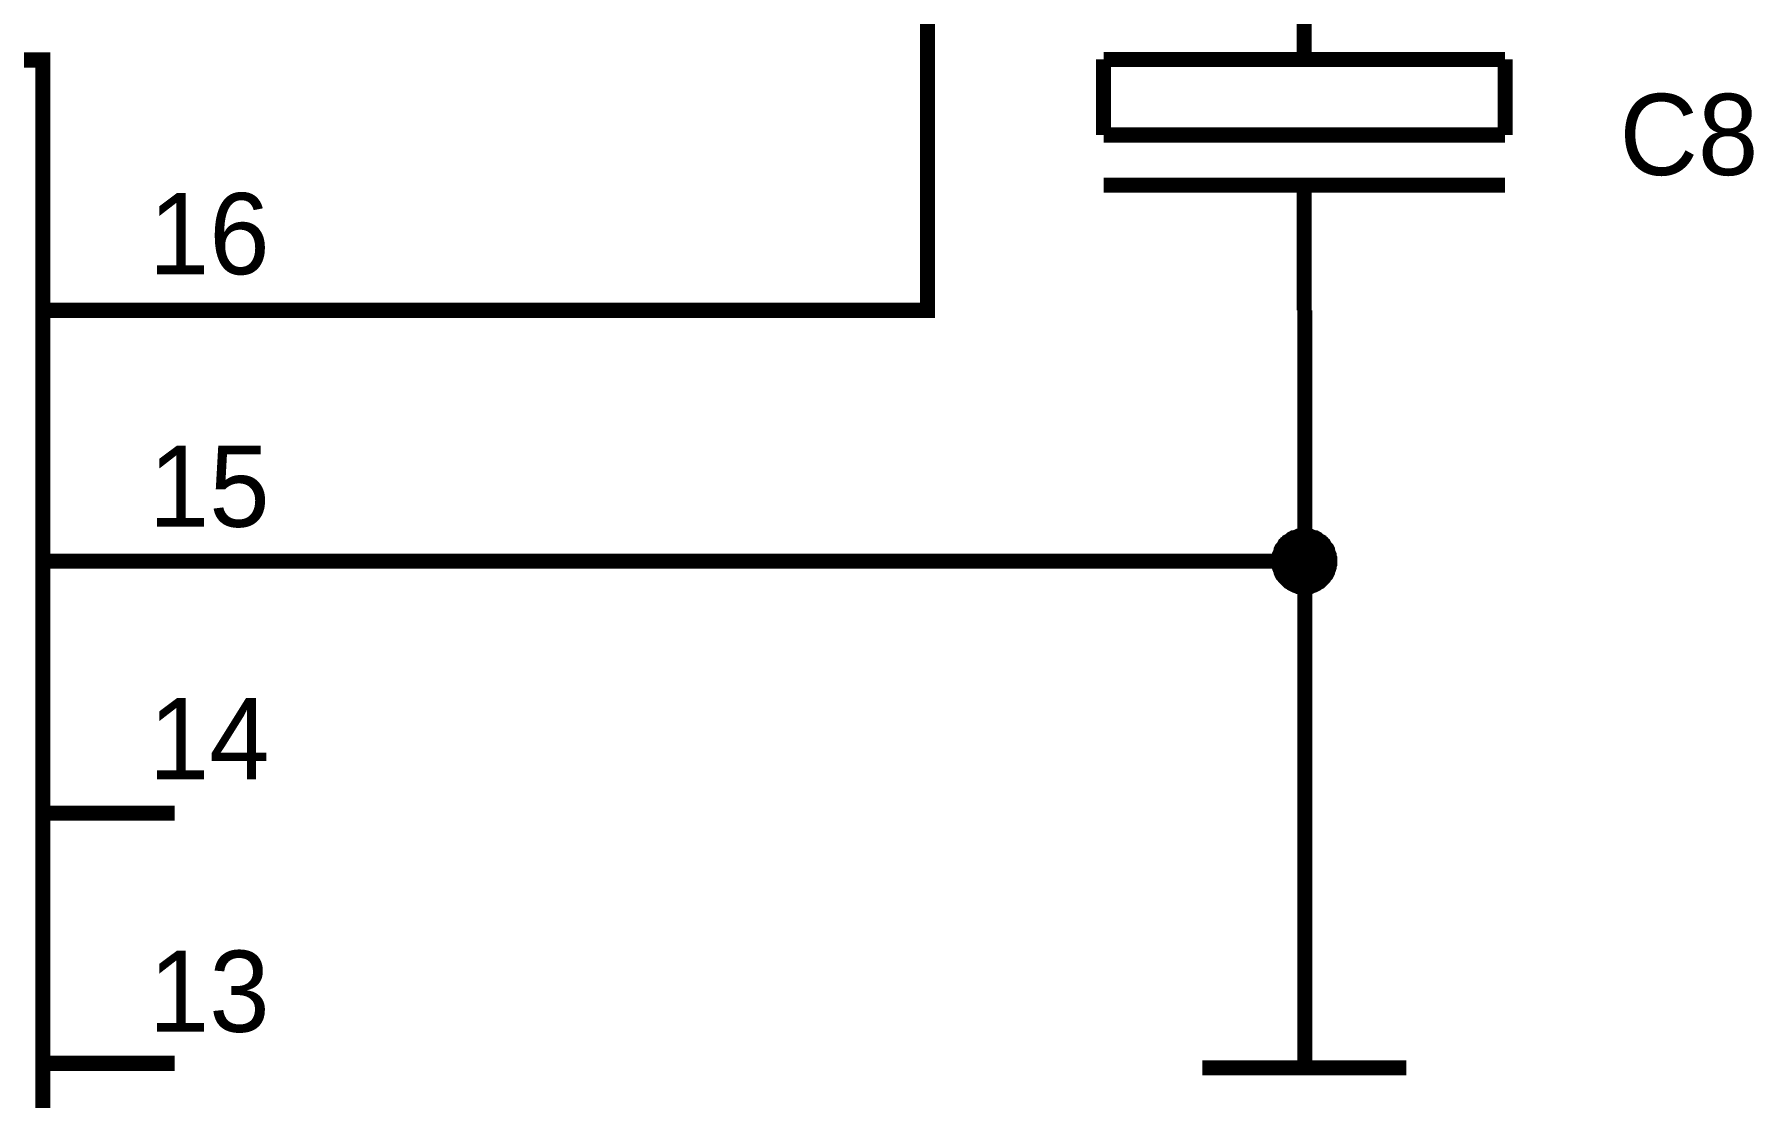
# Model space of a CAD drawing. Header units: millimetres. Extents: x 0 to 841, y 0 to 594.
# Drawn here: x 239.73 to 273.96, y 216.81 to 237.99 of the extents above; entities that cross this region are included whole.
import ezdxf

# ---------------------------------------------------------------- set-up
doc = ezdxf.new("R2010")
doc.units = ezdxf.units.MM
doc.layers.add('Sheet', color=255, linetype='Continuous')

msp = doc.modelspace()

# ---------------------------------------------------------------- linework, layer by layer
at = {"layer": 'Sheet'}
for points, const_width in [([(242.511, 232.497), (257.512, 232.497), (257.512, 247.5), (210.014, 247.5)], 0.3), ([(265.013, 237.494), (265.013, 239.999)], 0.3), ([(269.011, 237.494), (261.016, 237.494)], 0.3), ([(261.016, 237.494), (261.016, 235.99)], 0.3), ([(269.011, 235.99), (269.011, 237.494)], 0.3), ([(269.011, 235.99), (261.016, 235.99)], 0.3), ([(269.011, 234.99), (261.016, 234.99)], 0.3), ([(265.013, 234.99), (265.013, 232.497)], 0.3), ([(240.018, 232.497), (242.511, 232.497)], 0.3), ([(265.025, 232.497), (265.025, 227.489), (265.025, 222.48)], 0.3), ([(264.508, 227.5), (264.508, 227.523), (264.508, 227.556), (264.519, 227.579), (264.519, 227.601), (264.519, 227.624), (264.531, 227.646), (264.542, 227.68), (264.553, 227.702), (264.553, 227.725), (264.564, 227.747), (264.575, 227.758), (264.598, 227.781), (264.609, 227.803), (264.62, 227.826), (264.643, 227.837), (264.654, 227.859), (264.676, 227.871), (264.688, 227.893), (264.71, 227.904), (264.733, 227.916), (264.755, 227.938), (264.766, 227.949), (264.789, 227.961), (264.811, 227.961), (264.834, 227.972), (264.867, 227.983), (264.89, 227.994), (264.912, 227.994), (264.935, 227.994), (264.957, 228.005), (264.991, 228.005), (265.013, 228.005)], 0.3), ([(264.508, 227.5), (264.508, 227.523), (264.508, 227.556), (264.519, 227.579), (264.519, 227.601), (264.519, 227.624), (264.531, 227.646), (264.542, 227.68), (264.553, 227.702), (264.553, 227.725), (264.564, 227.747), (264.575, 227.758), (264.598, 227.781), (264.609, 227.803), (264.62, 227.826), (264.643, 227.837), (264.654, 227.859), (264.676, 227.871), (264.688, 227.893), (264.71, 227.904), (264.733, 227.916), (264.755, 227.938), (264.766, 227.949), (264.789, 227.961), (264.811, 227.961), (264.834, 227.972), (264.867, 227.983), (264.89, 227.994), (264.912, 227.994), (264.935, 227.994), (264.957, 228.005), (264.991, 228.005), (265.013, 228.005)], 0.3), ([(264.508, 227.5), (264.508, 227.523), (264.508, 227.556), (264.519, 227.579), (264.519, 227.601), (264.519, 227.624), (264.531, 227.646), (264.542, 227.68), (264.553, 227.702), (264.553, 227.725), (264.564, 227.747), (264.575, 227.758), (264.598, 227.781), (264.609, 227.803), (264.62, 227.826), (264.643, 227.837), (264.654, 227.859), (264.676, 227.871), (264.688, 227.893), (264.71, 227.904), (264.733, 227.916), (264.755, 227.938), (264.766, 227.949), (264.789, 227.961), (264.811, 227.961), (264.834, 227.972), (264.867, 227.983), (264.89, 227.994), (264.912, 227.994), (264.935, 227.994), (264.957, 228.005), (264.991, 228.005), (265.013, 228.005)], 0.3), ([(264.508, 227.5), (264.508, 227.523), (264.508, 227.556), (264.519, 227.579), (264.519, 227.601), (264.519, 227.624), (264.531, 227.646), (264.542, 227.68), (264.553, 227.702), (264.553, 227.725), (264.564, 227.747), (264.575, 227.758), (264.598, 227.781), (264.609, 227.803), (264.62, 227.826), (264.643, 227.837), (264.654, 227.859), (264.676, 227.871), (264.688, 227.893), (264.71, 227.904), (264.733, 227.916), (264.755, 227.938), (264.766, 227.949), (264.789, 227.961), (264.811, 227.961), (264.834, 227.972), (264.867, 227.983), (264.89, 227.994), (264.912, 227.994), (264.935, 227.994), (264.957, 228.005), (264.991, 228.005), (265.013, 228.005)], 0.3), ([(264.508, 227.5), (264.508, 227.523), (264.508, 227.556), (264.519, 227.579), (264.519, 227.601), (264.519, 227.624), (264.531, 227.646), (264.542, 227.68), (264.553, 227.702), (264.553, 227.725), (264.564, 227.747), (264.575, 227.758), (264.598, 227.781), (264.609, 227.803), (264.62, 227.826), (264.643, 227.837), (264.654, 227.859), (264.676, 227.871), (264.688, 227.893), (264.71, 227.904), (264.733, 227.916), (264.755, 227.938), (264.766, 227.949), (264.789, 227.961), (264.811, 227.961), (264.834, 227.972), (264.867, 227.983), (264.89, 227.994), (264.912, 227.994), (264.935, 227.994), (264.957, 228.005), (264.991, 228.005), (265.013, 228.005)], 0.0991), ([(264.508, 227.5), (264.508, 227.523), (264.508, 227.556), (264.519, 227.579), (264.519, 227.601), (264.519, 227.624), (264.531, 227.646), (264.542, 227.68), (264.553, 227.702), (264.553, 227.725), (264.564, 227.747), (264.575, 227.758), (264.598, 227.781), (264.609, 227.803), (264.62, 227.826), (264.643, 227.837), (264.654, 227.859), (264.676, 227.871), (264.688, 227.893), (264.71, 227.904), (264.733, 227.916), (264.755, 227.938), (264.766, 227.949), (264.789, 227.961), (264.811, 227.961), (264.834, 227.972), (264.867, 227.983), (264.89, 227.994), (264.912, 227.994), (264.935, 227.994), (264.957, 228.005), (264.991, 228.005), (265.013, 228.005)], 0.0991), ([(264.508, 227.5), (264.508, 227.523), (264.508, 227.556), (264.519, 227.579), (264.519, 227.601), (264.519, 227.624), (264.531, 227.646), (264.542, 227.68), (264.553, 227.702), (264.553, 227.725), (264.564, 227.747), (264.575, 227.758), (264.598, 227.781), (264.609, 227.803), (264.62, 227.826), (264.643, 227.837), (264.654, 227.859), (264.676, 227.871), (264.688, 227.893), (264.71, 227.904), (264.733, 227.916), (264.755, 227.938), (264.766, 227.949), (264.789, 227.961), (264.811, 227.961), (264.834, 227.972), (264.867, 227.983), (264.89, 227.994), (264.912, 227.994), (264.935, 227.994), (264.957, 228.005), (264.991, 228.005), (265.013, 228.005)], 0.0991), ([(264.508, 227.5), (264.508, 227.523), (264.508, 227.556), (264.519, 227.579), (264.519, 227.601), (264.519, 227.624), (264.531, 227.646), (264.542, 227.68), (264.553, 227.702), (264.553, 227.725), (264.564, 227.747), (264.575, 227.758), (264.598, 227.781), (264.609, 227.803), (264.62, 227.826), (264.643, 227.837), (264.654, 227.859), (264.676, 227.871), (264.688, 227.893), (264.71, 227.904), (264.733, 227.916), (264.755, 227.938), (264.766, 227.949), (264.789, 227.961), (264.811, 227.961), (264.834, 227.972), (264.867, 227.983), (264.89, 227.994), (264.912, 227.994), (264.935, 227.994), (264.957, 228.005), (264.991, 228.005), (265.013, 228.005)], 0.0991), ([(265.013, 228.005), (265.013, 228.005)], 0.3), ([(265.013, 228.005), (265.036, 228.005), (265.07, 228.005), (265.092, 227.994), (265.114, 227.994), (265.137, 227.994), (265.159, 227.983), (265.193, 227.972), (265.215, 227.961), (265.238, 227.961), (265.26, 227.949), (265.272, 227.938), (265.294, 227.916), (265.317, 227.904), (265.339, 227.893), (265.35, 227.871), (265.373, 227.859), (265.384, 227.837), (265.406, 227.826), (265.418, 227.803), (265.429, 227.781), (265.451, 227.758), (265.463, 227.747), (265.474, 227.725), (265.474, 227.702), (265.485, 227.68), (265.496, 227.646), (265.507, 227.624), (265.507, 227.601), (265.507, 227.579), (265.519, 227.556), (265.519, 227.523), (265.519, 227.5)], 0.3), ([(265.013, 228.005), (265.013, 228.005)], 0.3), ([(265.013, 228.005), (265.036, 228.005), (265.07, 228.005), (265.092, 227.994), (265.114, 227.994), (265.137, 227.994), (265.159, 227.983), (265.193, 227.972), (265.215, 227.961), (265.238, 227.961), (265.26, 227.949), (265.272, 227.938), (265.294, 227.916), (265.317, 227.904), (265.339, 227.893), (265.35, 227.871), (265.373, 227.859), (265.384, 227.837), (265.406, 227.826), (265.418, 227.803), (265.429, 227.781), (265.451, 227.758), (265.463, 227.747), (265.474, 227.725), (265.474, 227.702), (265.485, 227.68), (265.496, 227.646), (265.507, 227.624), (265.507, 227.601), (265.507, 227.579), (265.519, 227.556), (265.519, 227.523), (265.519, 227.5)], 0.3), ([(265.013, 228.005), (265.013, 228.005)], 0.3), ([(265.013, 228.005), (265.036, 228.005), (265.07, 228.005), (265.092, 227.994), (265.114, 227.994), (265.137, 227.994), (265.159, 227.983), (265.193, 227.972), (265.215, 227.961), (265.238, 227.961), (265.26, 227.949), (265.272, 227.938), (265.294, 227.916), (265.317, 227.904), (265.339, 227.893), (265.35, 227.871), (265.373, 227.859), (265.384, 227.837), (265.406, 227.826), (265.418, 227.803), (265.429, 227.781), (265.451, 227.758), (265.463, 227.747), (265.474, 227.725), (265.474, 227.702), (265.485, 227.68), (265.496, 227.646), (265.507, 227.624), (265.507, 227.601), (265.507, 227.579), (265.519, 227.556), (265.519, 227.523), (265.519, 227.5)], 0.3), ([(265.013, 228.005), (265.013, 228.005)], 0.3), ([(265.013, 228.005), (265.036, 228.005), (265.07, 228.005), (265.092, 227.994), (265.114, 227.994), (265.137, 227.994), (265.159, 227.983), (265.193, 227.972), (265.215, 227.961), (265.238, 227.961), (265.26, 227.949), (265.272, 227.938), (265.294, 227.916), (265.317, 227.904), (265.339, 227.893), (265.35, 227.871), (265.373, 227.859), (265.384, 227.837), (265.406, 227.826), (265.418, 227.803), (265.429, 227.781), (265.451, 227.758), (265.463, 227.747), (265.474, 227.725), (265.474, 227.702), (265.485, 227.68), (265.496, 227.646), (265.507, 227.624), (265.507, 227.601), (265.507, 227.579), (265.519, 227.556), (265.519, 227.523), (265.519, 227.5)], 0.3), ([(265.013, 228.005), (265.013, 228.005)], 0.0991), ([(265.013, 228.005), (265.036, 228.005), (265.07, 228.005), (265.092, 227.994), (265.114, 227.994), (265.137, 227.994), (265.159, 227.983), (265.193, 227.972), (265.215, 227.961), (265.238, 227.961), (265.26, 227.949), (265.272, 227.938), (265.294, 227.916), (265.317, 227.904), (265.339, 227.893), (265.35, 227.871), (265.373, 227.859), (265.384, 227.837), (265.406, 227.826), (265.418, 227.803), (265.429, 227.781), (265.451, 227.758), (265.463, 227.747), (265.474, 227.725), (265.474, 227.702), (265.485, 227.68), (265.496, 227.646), (265.507, 227.624), (265.507, 227.601), (265.507, 227.579), (265.519, 227.556), (265.519, 227.523), (265.519, 227.5)], 0.0991), ([(265.013, 228.005), (265.013, 228.005)], 0.0991), ([(265.013, 228.005), (265.036, 228.005), (265.07, 228.005), (265.092, 227.994), (265.114, 227.994), (265.137, 227.994), (265.159, 227.983), (265.193, 227.972), (265.215, 227.961), (265.238, 227.961), (265.26, 227.949), (265.272, 227.938), (265.294, 227.916), (265.317, 227.904), (265.339, 227.893), (265.35, 227.871), (265.373, 227.859), (265.384, 227.837), (265.406, 227.826), (265.418, 227.803), (265.429, 227.781), (265.451, 227.758), (265.463, 227.747), (265.474, 227.725), (265.474, 227.702), (265.485, 227.68), (265.496, 227.646), (265.507, 227.624), (265.507, 227.601), (265.507, 227.579), (265.519, 227.556), (265.519, 227.523), (265.519, 227.5)], 0.0991), ([(265.013, 228.005), (265.013, 228.005)], 0.0991), ([(265.013, 228.005), (265.036, 228.005), (265.07, 228.005), (265.092, 227.994), (265.114, 227.994), (265.137, 227.994), (265.159, 227.983), (265.193, 227.972), (265.215, 227.961), (265.238, 227.961), (265.26, 227.949), (265.272, 227.938), (265.294, 227.916), (265.317, 227.904), (265.339, 227.893), (265.35, 227.871), (265.373, 227.859), (265.384, 227.837), (265.406, 227.826), (265.418, 227.803), (265.429, 227.781), (265.451, 227.758), (265.463, 227.747), (265.474, 227.725), (265.474, 227.702), (265.485, 227.68), (265.496, 227.646), (265.507, 227.624), (265.507, 227.601), (265.507, 227.579), (265.519, 227.556), (265.519, 227.523), (265.519, 227.5)], 0.0991), ([(265.013, 228.005), (265.013, 228.005)], 0.0991), ([(265.013, 228.005), (265.036, 228.005), (265.07, 228.005), (265.092, 227.994), (265.114, 227.994), (265.137, 227.994), (265.159, 227.983), (265.193, 227.972), (265.215, 227.961), (265.238, 227.961), (265.26, 227.949), (265.272, 227.938), (265.294, 227.916), (265.317, 227.904), (265.339, 227.893), (265.35, 227.871), (265.373, 227.859), (265.384, 227.837), (265.406, 227.826), (265.418, 227.803), (265.429, 227.781), (265.451, 227.758), (265.463, 227.747), (265.474, 227.725), (265.474, 227.702), (265.485, 227.68), (265.496, 227.646), (265.507, 227.624), (265.507, 227.601), (265.507, 227.579), (265.519, 227.556), (265.519, 227.523), (265.519, 227.5)], 0.0991), ([(240.018, 227.5), (242.511, 227.5)], 0.3), ([(242.511, 227.5), (265.013, 227.5)], 0.3), ([(265.013, 226.984), (264.991, 226.984), (264.957, 226.984), (264.935, 226.995), (264.912, 226.995), (264.89, 226.995), (264.867, 227.006), (264.834, 227.017), (264.811, 227.028), (264.789, 227.04), (264.766, 227.051), (264.755, 227.062), (264.733, 227.073), (264.71, 227.085), (264.688, 227.107), (264.676, 227.118), (264.654, 227.141), (264.643, 227.152), (264.62, 227.174), (264.609, 227.197), (264.598, 227.208), (264.575, 227.231), (264.564, 227.253), (264.553, 227.276), (264.553, 227.298), (264.542, 227.32), (264.531, 227.343), (264.519, 227.377), (264.519, 227.399), (264.519, 227.422), (264.508, 227.444), (264.508, 227.478), (264.508, 227.5)], 0.3), ([(264.508, 227.5), (264.508, 227.5)], 0.3), ([(265.013, 226.984), (264.991, 226.984), (264.957, 226.984), (264.935, 226.995), (264.912, 226.995), (264.89, 226.995), (264.867, 227.006), (264.834, 227.017), (264.811, 227.028), (264.789, 227.04), (264.766, 227.051), (264.755, 227.062), (264.733, 227.073), (264.71, 227.085), (264.688, 227.107), (264.676, 227.118), (264.654, 227.141), (264.643, 227.152), (264.62, 227.174), (264.609, 227.197), (264.598, 227.208), (264.575, 227.231), (264.564, 227.253), (264.553, 227.276), (264.553, 227.298), (264.542, 227.32), (264.531, 227.343), (264.519, 227.377), (264.519, 227.399), (264.519, 227.422), (264.508, 227.444), (264.508, 227.478), (264.508, 227.5)], 0.3), ([(264.508, 227.5), (264.508, 227.5)], 0.3), ([(265.013, 226.984), (264.991, 226.984), (264.957, 226.984), (264.935, 226.995), (264.912, 226.995), (264.89, 226.995), (264.867, 227.006), (264.834, 227.017), (264.811, 227.028), (264.789, 227.04), (264.766, 227.051), (264.755, 227.062), (264.733, 227.073), (264.71, 227.085), (264.688, 227.107), (264.676, 227.118), (264.654, 227.141), (264.643, 227.152), (264.62, 227.174), (264.609, 227.197), (264.598, 227.208), (264.575, 227.231), (264.564, 227.253), (264.553, 227.276), (264.553, 227.298), (264.542, 227.32), (264.531, 227.343), (264.519, 227.377), (264.519, 227.399), (264.519, 227.422), (264.508, 227.444), (264.508, 227.478), (264.508, 227.5)], 0.3), ([(264.508, 227.5), (264.508, 227.5)], 0.3), ([(265.013, 226.984), (264.991, 226.984), (264.957, 226.984), (264.935, 226.995), (264.912, 226.995), (264.89, 226.995), (264.867, 227.006), (264.834, 227.017), (264.811, 227.028), (264.789, 227.04), (264.766, 227.051), (264.755, 227.062), (264.733, 227.073), (264.71, 227.085), (264.688, 227.107), (264.676, 227.118), (264.654, 227.141), (264.643, 227.152), (264.62, 227.174), (264.609, 227.197), (264.598, 227.208), (264.575, 227.231), (264.564, 227.253), (264.553, 227.276), (264.553, 227.298), (264.542, 227.32), (264.531, 227.343), (264.519, 227.377), (264.519, 227.399), (264.519, 227.422), (264.508, 227.444), (264.508, 227.478), (264.508, 227.5)], 0.3), ([(264.508, 227.5), (264.508, 227.5)], 0.3), ([(265.013, 226.984), (264.991, 226.984), (264.957, 226.984), (264.935, 226.995), (264.912, 226.995), (264.89, 226.995), (264.867, 227.006), (264.834, 227.017), (264.811, 227.028), (264.789, 227.04), (264.766, 227.051), (264.755, 227.062), (264.733, 227.073), (264.71, 227.085), (264.688, 227.107), (264.676, 227.118), (264.654, 227.141), (264.643, 227.152), (264.62, 227.174), (264.609, 227.197), (264.598, 227.208), (264.575, 227.231), (264.564, 227.253), (264.553, 227.276), (264.553, 227.298), (264.542, 227.32), (264.531, 227.343), (264.519, 227.377), (264.519, 227.399), (264.519, 227.422), (264.508, 227.444), (264.508, 227.478), (264.508, 227.5)], 0.0991), ([(264.508, 227.5), (264.508, 227.5)], 0.0991), ([(265.013, 226.984), (264.991, 226.984), (264.957, 226.984), (264.935, 226.995), (264.912, 226.995), (264.89, 226.995), (264.867, 227.006), (264.834, 227.017), (264.811, 227.028), (264.789, 227.04), (264.766, 227.051), (264.755, 227.062), (264.733, 227.073), (264.71, 227.085), (264.688, 227.107), (264.676, 227.118), (264.654, 227.141), (264.643, 227.152), (264.62, 227.174), (264.609, 227.197), (264.598, 227.208), (264.575, 227.231), (264.564, 227.253), (264.553, 227.276), (264.553, 227.298), (264.542, 227.32), (264.531, 227.343), (264.519, 227.377), (264.519, 227.399), (264.519, 227.422), (264.508, 227.444), (264.508, 227.478), (264.508, 227.5)], 0.0991), ([(264.508, 227.5), (264.508, 227.5)], 0.0991), ([(265.013, 226.984), (264.991, 226.984), (264.957, 226.984), (264.935, 226.995), (264.912, 226.995), (264.89, 226.995), (264.867, 227.006), (264.834, 227.017), (264.811, 227.028), (264.789, 227.04), (264.766, 227.051), (264.755, 227.062), (264.733, 227.073), (264.71, 227.085), (264.688, 227.107), (264.676, 227.118), (264.654, 227.141), (264.643, 227.152), (264.62, 227.174), (264.609, 227.197), (264.598, 227.208), (264.575, 227.231), (264.564, 227.253), (264.553, 227.276), (264.553, 227.298), (264.542, 227.32), (264.531, 227.343), (264.519, 227.377), (264.519, 227.399), (264.519, 227.422), (264.508, 227.444), (264.508, 227.478), (264.508, 227.5)], 0.0991), ([(264.508, 227.5), (264.508, 227.5)], 0.0991), ([(265.013, 226.984), (264.991, 226.984), (264.957, 226.984), (264.935, 226.995), (264.912, 226.995), (264.89, 226.995), (264.867, 227.006), (264.834, 227.017), (264.811, 227.028), (264.789, 227.04), (264.766, 227.051), (264.755, 227.062), (264.733, 227.073), (264.71, 227.085), (264.688, 227.107), (264.676, 227.118), (264.654, 227.141), (264.643, 227.152), (264.62, 227.174), (264.609, 227.197), (264.598, 227.208), (264.575, 227.231), (264.564, 227.253), (264.553, 227.276), (264.553, 227.298), (264.542, 227.32), (264.531, 227.343), (264.519, 227.377), (264.519, 227.399), (264.519, 227.422), (264.508, 227.444), (264.508, 227.478), (264.508, 227.5)], 0.0991), ([(264.508, 227.5), (264.508, 227.5)], 0.0991), ([(265.519, 227.5), (265.519, 227.478), (265.519, 227.444), (265.507, 227.422), (265.507, 227.399), (265.507, 227.377), (265.496, 227.343), (265.485, 227.32), (265.474, 227.298), (265.474, 227.276), (265.463, 227.253), (265.451, 227.231), (265.429, 227.208), (265.418, 227.197), (265.406, 227.174), (265.384, 227.152), (265.373, 227.141), (265.35, 227.118), (265.339, 227.107), (265.317, 227.085), (265.294, 227.073), (265.272, 227.062), (265.26, 227.051), (265.238, 227.04), (265.215, 227.028), (265.193, 227.017), (265.159, 227.006), (265.137, 226.995), (265.114, 226.995), (265.092, 226.995), (265.07, 226.984), (265.036, 226.984), (265.013, 226.984)], 0.3), ([(265.519, 227.5), (265.519, 227.478), (265.519, 227.444), (265.507, 227.422), (265.507, 227.399), (265.507, 227.377), (265.496, 227.343), (265.485, 227.32), (265.474, 227.298), (265.474, 227.276), (265.463, 227.253), (265.451, 227.231), (265.429, 227.208), (265.418, 227.197), (265.406, 227.174), (265.384, 227.152), (265.373, 227.141), (265.35, 227.118), (265.339, 227.107), (265.317, 227.085), (265.294, 227.073), (265.272, 227.062), (265.26, 227.051), (265.238, 227.04), (265.215, 227.028), (265.193, 227.017), (265.159, 227.006), (265.137, 226.995), (265.114, 226.995), (265.092, 226.995), (265.07, 226.984), (265.036, 226.984), (265.013, 226.984)], 0.3), ([(265.519, 227.5), (265.519, 227.478), (265.519, 227.444), (265.507, 227.422), (265.507, 227.399), (265.507, 227.377), (265.496, 227.343), (265.485, 227.32), (265.474, 227.298), (265.474, 227.276), (265.463, 227.253), (265.451, 227.231), (265.429, 227.208), (265.418, 227.197), (265.406, 227.174), (265.384, 227.152), (265.373, 227.141), (265.35, 227.118), (265.339, 227.107), (265.317, 227.085), (265.294, 227.073), (265.272, 227.062), (265.26, 227.051), (265.238, 227.04), (265.215, 227.028), (265.193, 227.017), (265.159, 227.006), (265.137, 226.995), (265.114, 226.995), (265.092, 226.995), (265.07, 226.984), (265.036, 226.984), (265.013, 226.984)], 0.3), ([(265.519, 227.5), (265.519, 227.478), (265.519, 227.444), (265.507, 227.422), (265.507, 227.399), (265.507, 227.377), (265.496, 227.343), (265.485, 227.32), (265.474, 227.298), (265.474, 227.276), (265.463, 227.253), (265.451, 227.231), (265.429, 227.208), (265.418, 227.197), (265.406, 227.174), (265.384, 227.152), (265.373, 227.141), (265.35, 227.118), (265.339, 227.107), (265.317, 227.085), (265.294, 227.073), (265.272, 227.062), (265.26, 227.051), (265.238, 227.04), (265.215, 227.028), (265.193, 227.017), (265.159, 227.006), (265.137, 226.995), (265.114, 226.995), (265.092, 226.995), (265.07, 226.984), (265.036, 226.984), (265.013, 226.984)], 0.3), ([(265.519, 227.5), (265.519, 227.478), (265.519, 227.444), (265.507, 227.422), (265.507, 227.399), (265.507, 227.377), (265.496, 227.343), (265.485, 227.32), (265.474, 227.298), (265.474, 227.276), (265.463, 227.253), (265.451, 227.231), (265.429, 227.208), (265.418, 227.197), (265.406, 227.174), (265.384, 227.152), (265.373, 227.141), (265.35, 227.118), (265.339, 227.107), (265.317, 227.085), (265.294, 227.073), (265.272, 227.062), (265.26, 227.051), (265.238, 227.04), (265.215, 227.028), (265.193, 227.017), (265.159, 227.006), (265.137, 226.995), (265.114, 226.995), (265.092, 226.995), (265.07, 226.984), (265.036, 226.984), (265.013, 226.984)], 0.0991), ([(265.519, 227.5), (265.519, 227.478), (265.519, 227.444), (265.507, 227.422), (265.507, 227.399), (265.507, 227.377), (265.496, 227.343), (265.485, 227.32), (265.474, 227.298), (265.474, 227.276), (265.463, 227.253), (265.451, 227.231), (265.429, 227.208), (265.418, 227.197), (265.406, 227.174), (265.384, 227.152), (265.373, 227.141), (265.35, 227.118), (265.339, 227.107), (265.317, 227.085), (265.294, 227.073), (265.272, 227.062), (265.26, 227.051), (265.238, 227.04), (265.215, 227.028), (265.193, 227.017), (265.159, 227.006), (265.137, 226.995), (265.114, 226.995), (265.092, 226.995), (265.07, 226.984), (265.036, 226.984), (265.013, 226.984)], 0.0991), ([(265.519, 227.5), (265.519, 227.478), (265.519, 227.444), (265.507, 227.422), (265.507, 227.399), (265.507, 227.377), (265.496, 227.343), (265.485, 227.32), (265.474, 227.298), (265.474, 227.276), (265.463, 227.253), (265.451, 227.231), (265.429, 227.208), (265.418, 227.197), (265.406, 227.174), (265.384, 227.152), (265.373, 227.141), (265.35, 227.118), (265.339, 227.107), (265.317, 227.085), (265.294, 227.073), (265.272, 227.062), (265.26, 227.051), (265.238, 227.04), (265.215, 227.028), (265.193, 227.017), (265.159, 227.006), (265.137, 226.995), (265.114, 226.995), (265.092, 226.995), (265.07, 226.984), (265.036, 226.984), (265.013, 226.984)], 0.0991), ([(265.519, 227.5), (265.519, 227.478), (265.519, 227.444), (265.507, 227.422), (265.507, 227.399), (265.507, 227.377), (265.496, 227.343), (265.485, 227.32), (265.474, 227.298), (265.474, 227.276), (265.463, 227.253), (265.451, 227.231), (265.429, 227.208), (265.418, 227.197), (265.406, 227.174), (265.384, 227.152), (265.373, 227.141), (265.35, 227.118), (265.339, 227.107), (265.317, 227.085), (265.294, 227.073), (265.272, 227.062), (265.26, 227.051), (265.238, 227.04), (265.215, 227.028), (265.193, 227.017), (265.159, 227.006), (265.137, 226.995), (265.114, 226.995), (265.092, 226.995), (265.07, 226.984), (265.036, 226.984), (265.013, 226.984)], 0.0991), ([(265.519, 227.5), (265.519, 227.5), (265.519, 227.5), (265.519, 227.5), (265.519, 227.5), (265.519, 227.5), (265.519, 227.5), (265.519, 227.5), (265.519, 227.5), (265.519, 227.5), (265.519, 227.5), (265.519, 227.5), (265.519, 227.5), (265.519, 227.5), (265.519, 227.5), (265.519, 227.5), (265.519, 227.5), (265.519, 227.5), (265.519, 227.5), (265.519, 227.5), (265.519, 227.5), (265.519, 227.5), (265.519, 227.5), (265.519, 227.5), (265.519, 227.5), (265.519, 227.5), (265.519, 227.5), (265.519, 227.5), (265.519, 227.5), (265.519, 227.5), (265.519, 227.5), (265.519, 227.5), (265.519, 227.5)], 0.3), ([(265.519, 227.5), (265.519, 227.5)], 0.3), ([(265.519, 227.5), (265.519, 227.5), (265.519, 227.5), (265.519, 227.5), (265.519, 227.5), (265.519, 227.5), (265.519, 227.5), (265.519, 227.5), (265.519, 227.5), (265.519, 227.5), (265.519, 227.5), (265.519, 227.5), (265.519, 227.5), (265.519, 227.5), (265.519, 227.5), (265.519, 227.5), (265.519, 227.5), (265.519, 227.5), (265.519, 227.5), (265.519, 227.5), (265.519, 227.5), (265.519, 227.5), (265.519, 227.5), (265.519, 227.5), (265.519, 227.5), (265.519, 227.5), (265.519, 227.5), (265.519, 227.5), (265.519, 227.5), (265.519, 227.5), (265.519, 227.5), (265.519, 227.5), (265.519, 227.5)], 0.3), ([(265.519, 227.5), (265.519, 227.5)], 0.3), ([(265.519, 227.5), (265.519, 227.5), (265.519, 227.5), (265.519, 227.5), (265.519, 227.5), (265.519, 227.5), (265.519, 227.5), (265.519, 227.5), (265.519, 227.5), (265.519, 227.5), (265.519, 227.5), (265.519, 227.5), (265.519, 227.5), (265.519, 227.5), (265.519, 227.5), (265.519, 227.5), (265.519, 227.5), (265.519, 227.5), (265.519, 227.5), (265.519, 227.5), (265.519, 227.5), (265.519, 227.5), (265.519, 227.5), (265.519, 227.5), (265.519, 227.5), (265.519, 227.5), (265.519, 227.5), (265.519, 227.5), (265.519, 227.5), (265.519, 227.5), (265.519, 227.5), (265.519, 227.5), (265.519, 227.5)], 0.3), ([(265.519, 227.5), (265.519, 227.5)], 0.3), ([(265.519, 227.5), (265.519, 227.5), (265.519, 227.5), (265.519, 227.5), (265.519, 227.5), (265.519, 227.5), (265.519, 227.5), (265.519, 227.5), (265.519, 227.5), (265.519, 227.5), (265.519, 227.5), (265.519, 227.5), (265.519, 227.5), (265.519, 227.5), (265.519, 227.5), (265.519, 227.5), (265.519, 227.5), (265.519, 227.5), (265.519, 227.5), (265.519, 227.5), (265.519, 227.5), (265.519, 227.5), (265.519, 227.5), (265.519, 227.5), (265.519, 227.5), (265.519, 227.5), (265.519, 227.5), (265.519, 227.5), (265.519, 227.5), (265.519, 227.5), (265.519, 227.5), (265.519, 227.5), (265.519, 227.5)], 0.3), ([(265.519, 227.5), (265.519, 227.5)], 0.3), ([(265.519, 227.5), (265.519, 227.5), (265.519, 227.5), (265.519, 227.5), (265.519, 227.5), (265.519, 227.5), (265.519, 227.5), (265.519, 227.5), (265.519, 227.5), (265.519, 227.5), (265.519, 227.5), (265.519, 227.5), (265.519, 227.5), (265.519, 227.5), (265.519, 227.5), (265.519, 227.5), (265.519, 227.5), (265.519, 227.5), (265.519, 227.5), (265.519, 227.5), (265.519, 227.5), (265.519, 227.5), (265.519, 227.5), (265.519, 227.5), (265.519, 227.5), (265.519, 227.5), (265.519, 227.5), (265.519, 227.5), (265.519, 227.5), (265.519, 227.5), (265.519, 227.5), (265.519, 227.5), (265.519, 227.5)], 0.0991), ([(265.519, 227.5), (265.519, 227.5)], 0.0991), ([(265.519, 227.5), (265.519, 227.5), (265.519, 227.5), (265.519, 227.5), (265.519, 227.5), (265.519, 227.5), (265.519, 227.5), (265.519, 227.5), (265.519, 227.5), (265.519, 227.5), (265.519, 227.5), (265.519, 227.5), (265.519, 227.5), (265.519, 227.5), (265.519, 227.5), (265.519, 227.5), (265.519, 227.5), (265.519, 227.5), (265.519, 227.5), (265.519, 227.5), (265.519, 227.5), (265.519, 227.5), (265.519, 227.5), (265.519, 227.5), (265.519, 227.5), (265.519, 227.5), (265.519, 227.5), (265.519, 227.5), (265.519, 227.5), (265.519, 227.5), (265.519, 227.5), (265.519, 227.5), (265.519, 227.5)], 0.0991), ([(265.519, 227.5), (265.519, 227.5)], 0.0991), ([(265.519, 227.5), (265.519, 227.5), (265.519, 227.5), (265.519, 227.5), (265.519, 227.5), (265.519, 227.5), (265.519, 227.5), (265.519, 227.5), (265.519, 227.5), (265.519, 227.5), (265.519, 227.5), (265.519, 227.5), (265.519, 227.5), (265.519, 227.5), (265.519, 227.5), (265.519, 227.5), (265.519, 227.5), (265.519, 227.5), (265.519, 227.5), (265.519, 227.5), (265.519, 227.5), (265.519, 227.5), (265.519, 227.5), (265.519, 227.5), (265.519, 227.5), (265.519, 227.5), (265.519, 227.5), (265.519, 227.5), (265.519, 227.5), (265.519, 227.5), (265.519, 227.5), (265.519, 227.5), (265.519, 227.5)], 0.0991), ([(265.519, 227.5), (265.519, 227.5)], 0.0991), ([(265.519, 227.5), (265.519, 227.5), (265.519, 227.5), (265.519, 227.5), (265.519, 227.5), (265.519, 227.5), (265.519, 227.5), (265.519, 227.5), (265.519, 227.5), (265.519, 227.5), (265.519, 227.5), (265.519, 227.5), (265.519, 227.5), (265.519, 227.5), (265.519, 227.5), (265.519, 227.5), (265.519, 227.5), (265.519, 227.5), (265.519, 227.5), (265.519, 227.5), (265.519, 227.5), (265.519, 227.5), (265.519, 227.5), (265.519, 227.5), (265.519, 227.5), (265.519, 227.5), (265.519, 227.5), (265.519, 227.5), (265.519, 227.5), (265.519, 227.5), (265.519, 227.5), (265.519, 227.5), (265.519, 227.5)], 0.0991), ([(265.519, 227.5), (265.519, 227.5)], 0.0991), ([(240.029, 222.48), (242.522, 222.48)], 0.3), ([(265.025, 222.48), (265.025, 217.405)], 0.3), ([(240.029, 217.495), (242.522, 217.495)], 0.3), ([(262.981, 217.405), (267.046, 217.405)], 0.3)]:
    msp.add_lwpolyline(points, dxfattribs=dict(at, const_width=const_width))
at = {"layer": 'Sheet', "const_width": 0.3}
msp.add_lwpolyline([(210.025, 237.483), (239.894, 237.483), (239.894, 192.498), (210.025, 192.498), (210.025, 237.483)], close=True, dxfattribs=at)
at = {"layer": 'Sheet', "const_width": 0.508}
msp.add_lwpolyline([(264.746, 227.5, 1), (265.254, 227.5, 1)], format="xyb", close=True, dxfattribs=at)

# ---------------------------------------------------------------- texts
at = {"layer": 'Sheet'}
for s, p in [('C8', (271.29, 235.192)), ('16', (242.005, 233.216)), ('15', (242.005, 228.185)), ('14', (242.005, 223.154)), ('13', (242.005, 218.123))]:
    msp.add_text(s, height=1.6171, dxfattribs=at).set_placement(p)

doc.saveas('drawing.dxf')
